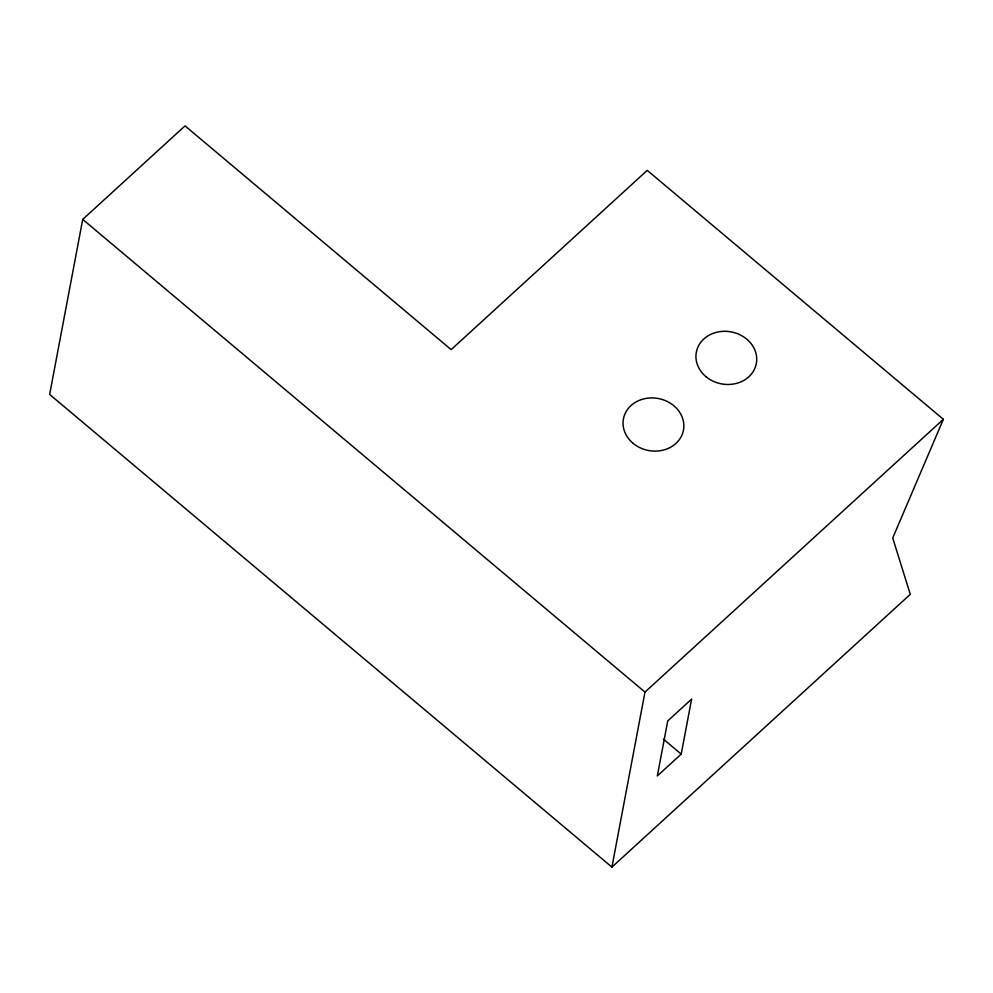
<?xml version="1.0" encoding="UTF-8"?>
<svg xmlns="http://www.w3.org/2000/svg" width="993" height="993" viewBox="0 0 993 993"><rect width="100%" height="100%" fill="white"/><g stroke="black" fill="none" stroke-linecap="round" stroke-linejoin="round"><path stroke-width="1.49" d="M82.717 219.403L49.65 394.432L611.911 867.125L910.283 594.335L892.719 537.995L943.35 419.307L647.225 170.362L451.157 349.623L185.021 125.875L82.717 219.403L644.978 692.096L611.911 867.125M681.21 754.109L691.612 699.097L667.743 720.906L657.341 775.93L681.21 754.109L663.423 739.152M644.978 692.096L943.35 419.307M705.862 376.583A30.535 26.451 10.7 0 0 756.033 364.903A30.535 26.451 10.7 0 0 717.083 332.159A30.535 26.451 10.7 0 0 705.862 376.583M632.975 443.226A30.535 26.451 10.7 0 0 683.147 431.545A30.535 26.451 10.7 0 0 644.196 398.789A30.535 26.451 10.7 0 0 632.975 443.226"/></g></svg>
